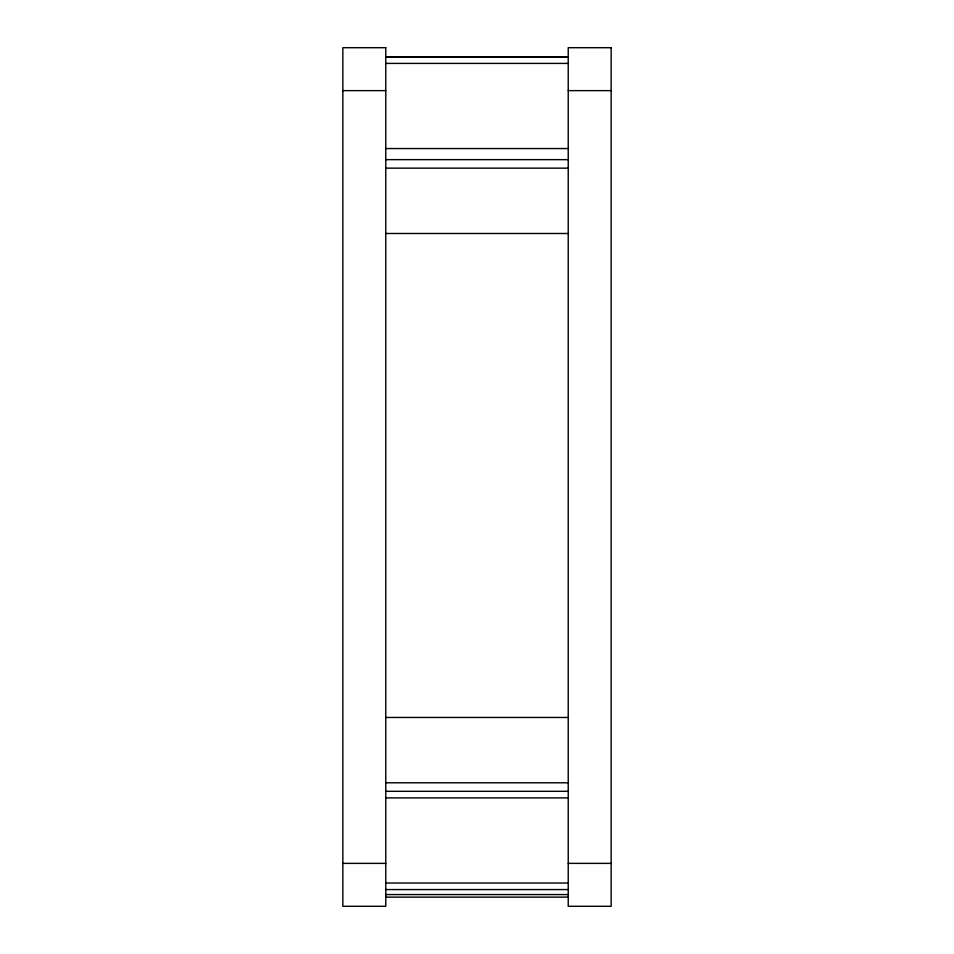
<?xml version="1.0" encoding="UTF-8"?>
<svg xmlns="http://www.w3.org/2000/svg" width="954" height="954" viewBox="0 0 954 954"><rect width="100%" height="100%" fill="white"/><g stroke="black" fill="none" stroke-linecap="round" stroke-linejoin="round"><path stroke-width="1.43" d="M385.774 56.87L568.226 56.87M385.774 57.264L568.226 57.264M385.774 63.405L568.226 63.405M342.844 90.63L385.774 90.63M568.226 90.63L611.156 90.63M385.774 148.55L568.226 148.55M385.774 159.64L568.226 159.64M385.774 168.154L568.226 168.154M385.774 233.492L568.226 233.492M385.774 717.456L568.226 717.456M385.774 782.793L568.226 782.793M385.774 791.307L568.226 791.307M385.774 797.89L568.226 797.89M342.844 863.37L385.774 863.37M568.226 863.37L611.156 863.37M385.774 883.034L568.226 883.034M385.774 889.569L568.226 889.569M385.774 894.566L568.226 894.566M385.774 897.13L568.226 897.13M385.774 47.7L342.844 47.7L342.844 906.3L385.774 906.3L385.774 47.7M611.156 47.7L568.226 47.7L568.226 906.3L611.156 906.3L611.156 47.7"/></g></svg>
